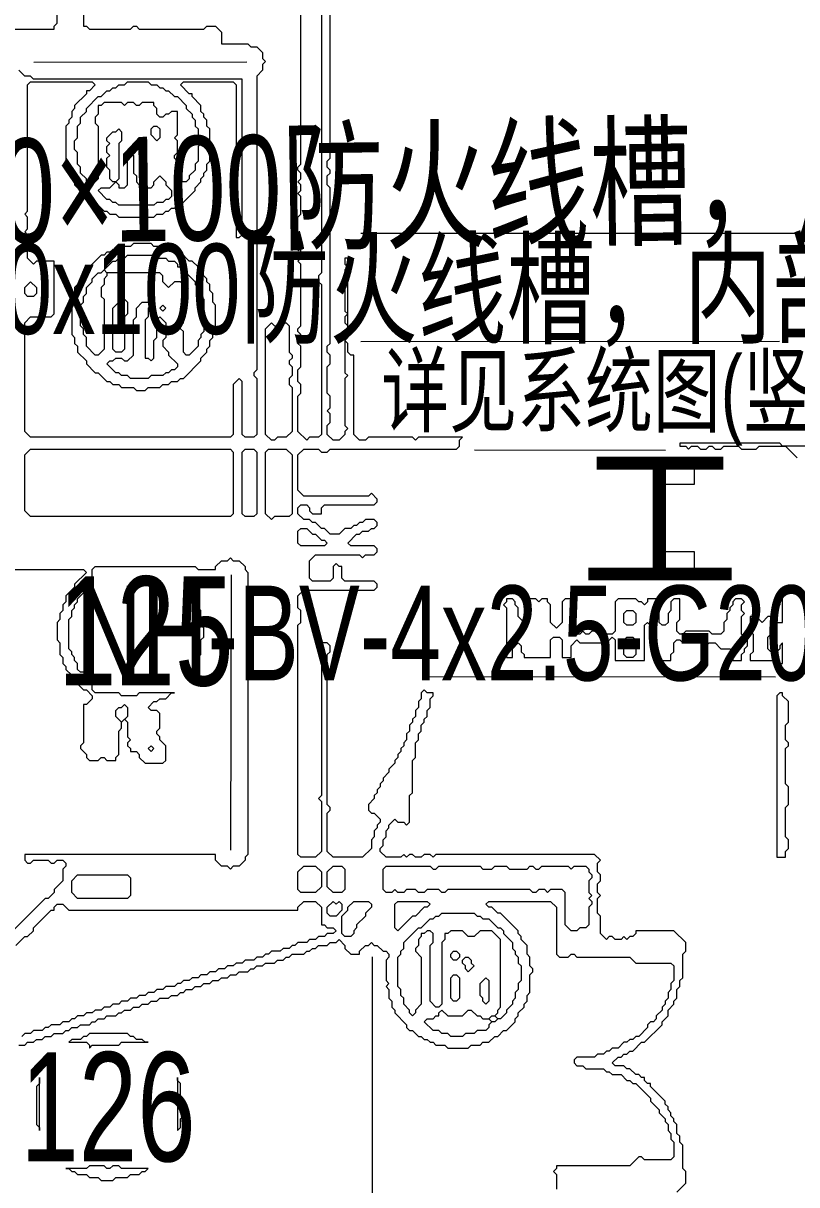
# Model space of a CAD drawing. Extents: x 25 to 4929, y 26 to 3478.
# Drawn here: x 3489.5 to 3752.8, y 1608.5 to 2004 of the extents above; entities that cross this region are included whole.
import ezdxf

# ---------------------------------------------------------------- set-up
doc = ezdxf.new("R2010")
doc.units = 0
for name, color, linetype, lineweight in [('OCR_TEXT', 6, 'Continuous', 0), ('TRACE_CURVE', 6, 'Continuous', 0), ('TRACE_STRAIGHT', 5, 'Continuous', 0), ('TRACE_TEXT_SYMBOL', 6, 'Continuous', 0)]:
    doc.layers.add(name, color=color, linetype=linetype, lineweight=lineweight)
doc.styles.add('wqy-unicode', font='wqy-unicode.lff')

msp = doc.modelspace()

# ---------------------------------------------------------------- linework, layer by layer
at = {"layer": 'TRACE_CURVE', "color": 6}
for points in [[(3600, 1895), (3599, 1896), (3600, 1897), (3600, 1924), (3599, 1924), (3599, 1922), (3600, 1921), (3599, 1920), (3599, 1906), (3600, 1905), (3599, 1904), (3599, 1902), (3600, 1901), (3600, 1898), (3599, 1897), (3599, 1885), (3600, 1884), (3599, 1883), (3599, 1867), (3600, 1866), (3599, 1865), (3599, 1864), (3597, 1862), (3595, 1862), (3593, 1864), (3593, 1867), (3594, 1868), (3594, 1871), (3593, 1872), (3594, 1873), (3594, 1877), (3593, 1878), (3593, 1887), (3594, 1888), (3594, 1891), (3593, 1892), (3593, 1894), (3594, 1895), (3594, 1948), (3593, 1949), (3593, 1952), (3594, 1953), (3594, 1954), (3593, 1955), (3593, 1957), (3594, 1958), (3594, 2011)], [(3455, 2002), (3500, 2002), (3500, 2003), (3501, 2004), (3501, 2009)], [(3510, 2008), (3510, 2003), (3511, 2003), (3512, 2002), (3526, 2002), (3527, 2003), (3528, 2003), (3529, 2002), (3551, 2002), (3552, 2003), (3555, 2003), (3557, 2001), (3557, 1997), (3566, 1997), (3567, 1996), (3569, 1996), (3571, 1994), (3571, 1992), (3572, 1991), (3571, 1990), (3571, 1988), (3569, 1986), (3569, 1886), (3568, 1885), (3568, 1884), (3569, 1883), (3569, 1864), (3568, 1863), (3565, 1863), (3564, 1864), (3564, 1882), (3563, 1883), (3561, 1881), (3561, 1864), (3560, 1863), (3492, 1863), (3490, 1865), (3490, 1902), (3492, 1904), (3499, 1904), (3500, 1905), (3500, 1923), (3494, 1923), (3493, 1922), (3491, 1924), (3491, 1927), (3490, 1928), (3490, 1930), (3491, 1931), (3491, 1932), (3490, 1933), (3491, 1934), (3491, 1938), (3490, 1939), (3491, 1940), (3491, 1963), (3490, 1964), (3491, 1965), (3491, 1983), (3492, 1984), (3513, 1984)], [(3591, 2009), (3591, 1919), (3590, 1918), (3590, 1916), (3591, 1915), (3591, 1864), (3590, 1863), (3587, 1863), (3586, 1862), (3583, 1865), (3583, 1877), (3584, 1878), (3584, 1881), (3583, 1882), (3583, 1886), (3584, 1887), (3584, 1894), (3583, 1895), (3583, 1896), (3584, 1897), (3584, 1898), (3583, 1899), (3583, 1900), (3584, 1901), (3584, 1922), (3583, 1923), (3584, 1924), (3584, 1928), (3583, 1929), (3583, 1938), (3584, 1939), (3584, 1945), (3583, 1946), (3584, 1947), (3584, 1949), (3583, 1950), (3584, 1951), (3584, 1953), (3583, 1954), (3583, 1955), (3584, 1956), (3584, 2009)], [(3561, 1941), (3562, 1940), (3562, 1931), (3563, 1931), (3564, 1932), (3564, 1985), (3493, 1985), (3492, 1986), (3490, 1986), (3488, 1988)], [(3513, 1984), (3514, 1983), (3512, 1981), (3511, 1981), (3511, 1980), (3507, 1976), (3507, 1975), (3506, 1974), (3506, 1972), (3505, 1971), (3505, 1970), (3504, 1969), (3504, 1957), (3505, 1956), (3505, 1954), (3506, 1953), (3506, 1951), (3507, 1950), (3507, 1949), (3511, 1945), (3511, 1944), (3512, 1944), (3514, 1942), (3515, 1942), (3517, 1940), (3518, 1940), (3519, 1939), (3521, 1939), (3522, 1938), (3534, 1938), (3535, 1939), (3537, 1939), (3538, 1940), (3539, 1940), (3540, 1941), (3541, 1941), (3542, 1942), (3543, 1942), (3548, 1947), (3548, 1948), (3550, 1950), (3550, 1951), (3551, 1952), (3551, 1953), (3552, 1954), (3552, 1956), (3553, 1957), (3553, 1968), (3552, 1969), (3552, 1971), (3551, 1972), (3551, 1973), (3550, 1974), (3550, 1976), (3547, 1979), (3547, 1980), (3546, 1980), (3543, 1983), (3544, 1984), (3561, 1984), (3562, 1983), (3562, 1945), (3561, 1944), (3561, 1941)], [(3512, 1949), (3511, 1950), (3511, 1951), (3509, 1953), (3509, 1955), (3508, 1956), (3508, 1960), (3507, 1961), (3507, 1964), (3508, 1965), (3508, 1969), (3509, 1970), (3509, 1972), (3511, 1974), (3511, 1975), (3515, 1979), (3516, 1979), (3518, 1981), (3519, 1981), (3520, 1982), (3521, 1982), (3522, 1983), (3524, 1983)], [(3524, 1983), (3525, 1984), (3532, 1984), (3533, 1983), (3535, 1983), (3536, 1982), (3537, 1982), (3538, 1981), (3539, 1981), (3541, 1979), (3542, 1979), (3545, 1976), (3545, 1975), (3547, 1973), (3547, 1972), (3548, 1971), (3548, 1969), (3549, 1968), (3549, 1965), (3550, 1964), (3550, 1963), (3549, 1962), (3549, 1957), (3548, 1956), (3548, 1954), (3546, 1952), (3546, 1951), (3545, 1950), (3543, 1950), (3542, 1951), (3542, 1957), (3541, 1958), (3541, 1959), (3542, 1960), (3542, 1964), (3541, 1965), (3542, 1966), (3542, 1974), (3540, 1974), (3539, 1973), (3538, 1973), (3537, 1972), (3536, 1972), (3535, 1973), (3535, 1975), (3534, 1976), (3534, 1977), (3530, 1977), (3529, 1976), (3528, 1976), (3527, 1977), (3525, 1977), (3524, 1976), (3523, 1977), (3517, 1977), (3516, 1976), (3515, 1976), (3515, 1973), (3514, 1972), (3514, 1970), (3515, 1969), (3515, 1951), (3513, 1949), (3512, 1949)], [(3601, 1826), (3600, 1827), (3603, 1830), (3604, 1830), (3605, 1831), (3607, 1831), (3608, 1832), (3609, 1832), (3610, 1833), (3610, 1834), (3609, 1835), (3606, 1835), (3605, 1834), (3604, 1834), (3603, 1833), (3602, 1833), (3601, 1832), (3599, 1832), (3597, 1830), (3594, 1830), (3592, 1832), (3591, 1832), (3589, 1834), (3588, 1834), (3587, 1835), (3585, 1835), (3583, 1837), (3583, 1839), (3584, 1840), (3586, 1840), (3587, 1839), (3587, 1838), (3588, 1837), (3591, 1837), (3591, 1839), (3592, 1840), (3609, 1840), (3610, 1841), (3610, 1842), (3608, 1844), (3607, 1843), (3585, 1843), (3583, 1845), (3583, 1857), (3585, 1859), (3590, 1859), (3591, 1858), (3593, 1858), (3594, 1859), (3637, 1859), (3638, 1860), (3638, 1862), (3639, 1863), (3624, 1863), (3623, 1862), (3622, 1863), (3607, 1863), (3606, 1862), (3604, 1862), (3602, 1864), (3602, 1891), (3601, 1891), (3600, 1892), (3600, 1895)], [(3610, 1742), (3609, 1741), (3609, 1740), (3607, 1738), (3607, 1736), (3608, 1735), (3609, 1735), (3611, 1733), (3611, 1732), (3610, 1731), (3610, 1730), (3609, 1729), (3609, 1727), (3608, 1726), (3608, 1723), (3605, 1720), (3595, 1720), (3593, 1722), (3593, 1735), (3594, 1736), (3594, 1737), (3593, 1738), (3593, 1789), (3594, 1790), (3594, 1792), (3593, 1793), (3591, 1793), (3591, 1741), (3590, 1740), (3591, 1739), (3591, 1722), (3589, 1720), (3584, 1720), (3583, 1721), (3583, 1799), (3584, 1800), (3584, 1804), (3583, 1805), (3583, 1809), (3585, 1811), (3609, 1811), (3610, 1812), (3610, 1813), (3609, 1814), (3599, 1814), (3598, 1815), (3598, 1819), (3597, 1819), (3596, 1820), (3595, 1819), (3595, 1815), (3594, 1814), (3588, 1814), (3587, 1815), (3587, 1821), (3589, 1823), (3604, 1823), (3605, 1822), (3606, 1823), (3609, 1823), (3610, 1824), (3610, 1825), (3609, 1826), (3601, 1826)], [(3559, 1821), (3560, 1822), (3561, 1821), (3563, 1821), (3565, 1819), (3565, 1818), (3566, 1817), (3566, 1721), (3565, 1720), (3565, 1719), (3563, 1717), (3561, 1717), (3560, 1716), (3559, 1717), (3557, 1717), (3555, 1719), (3555, 1721), (3490, 1721), (3490, 1719), (3491, 1718), (3492, 1718), (3493, 1719), (3498, 1719), (3499, 1718), (3500, 1718), (3501, 1719), (3503, 1719), (3504, 1718), (3504, 1717), (3503, 1716), (3503, 1712), (3500, 1709), (3500, 1708), (3498, 1706), (3497, 1706), (3485, 1694)], [(3512, 1812), (3513, 1813), (3513, 1818), (3514, 1819), (3548, 1819), (3549, 1818), (3555, 1818), (3555, 1819), (3557, 1821), (3559, 1821)], [(3469, 1818), (3510, 1818), (3511, 1817), (3507, 1813), (3507, 1812), (3504, 1809), (3504, 1807), (3503, 1806), (3503, 1804), (3502, 1803), (3502, 1801), (3501, 1800), (3501, 1794), (3502, 1793), (3502, 1789), (3503, 1788), (3503, 1786), (3504, 1785), (3504, 1784), (3506, 1782), (3506, 1781), (3510, 1777), (3511, 1777), (3513, 1775), (3513, 1774), (3511, 1772), (3510, 1772), (3510, 1759), (3509, 1758), (3509, 1757), (3511, 1755), (3511, 1754), (3512, 1753), (3515, 1753), (3516, 1754), (3517, 1754), (3518, 1753), (3521, 1753), (3521, 1754), (3522, 1755), (3522, 1763), (3523, 1764)], [(3523, 1764), (3523, 1766), (3524, 1767), (3525, 1766), (3525, 1761), (3526, 1760), (3525, 1759), (3525, 1758), (3526, 1757), (3526, 1756), (3528, 1756), (3529, 1755), (3529, 1754), (3531, 1752), (3537, 1752), (3538, 1753), (3538, 1758), (3536, 1760), (3536, 1761), (3535, 1762), (3535, 1763), (3536, 1764), (3536, 1769), (3535, 1770), (3533, 1770), (3532, 1771), (3534, 1773), (3535, 1773), (3536, 1774), (3538, 1774), (3540, 1776), (3541, 1776), (3529, 1776), (3528, 1775), (3523, 1775), (3522, 1776), (3514, 1776), (3513, 1777), (3513, 1809), (3513, 1808), (3512, 1807), (3512, 1803), (3513, 1802), (3513, 1785), (3511, 1783), (3509, 1783), (3508, 1784), (3508, 1786), (3507, 1787), (3507, 1788), (3506, 1789), (3506, 1790), (3505, 1791), (3505, 1801), (3506, 1802), (3506, 1804), (3507, 1805), (3507, 1806), (3508, 1807), (3508, 1808), (3510, 1810), (3510, 1811), (3511, 1812), (3512, 1812)], [(3620, 1720), (3619, 1721), (3618, 1720), (3613, 1720), (3611, 1722), (3611, 1723), (3612, 1724), (3612, 1726), (3613, 1727), (3613, 1729), (3614, 1730), (3614, 1731), (3616, 1733), (3617, 1732), (3619, 1732), (3620, 1731), (3621, 1732), (3621, 1741), (3622, 1742), (3622, 1753), (3623, 1754), (3623, 1759), (3624, 1760), (3624, 1762), (3625, 1763), (3625, 1765), (3626, 1766), (3626, 1767), (3627, 1768), (3627, 1770), (3628, 1771), (3628, 1774), (3629, 1775), (3629, 1776), (3627, 1776), (3626, 1777), (3625, 1776), (3625, 1774), (3624, 1773), (3624, 1771), (3623, 1770), (3623, 1768), (3622, 1767), (3622, 1766), (3621, 1765), (3621, 1763), (3620, 1762), (3620, 1760), (3619, 1759), (3619, 1758), (3618, 1757), (3618, 1756), (3617, 1755), (3617, 1754), (3616, 1753), (3616, 1752), (3614, 1750), (3614, 1749), (3612, 1747), (3612, 1746), (3611, 1745), (3611, 1744), (3610, 1743), (3610, 1742)], [(3700, 1645), (3699, 1646), (3698, 1646), (3696, 1648), (3695, 1648), (3694, 1649), (3691, 1649), (3690, 1650), (3692, 1652), (3693, 1652), (3694, 1653), (3695, 1653), (3696, 1654), (3697, 1654), (3700, 1657), (3701, 1657), (3707, 1663), (3707, 1664), (3709, 1666), (3709, 1668), (3711, 1670), (3711, 1671), (3712, 1672), (3712, 1675), (3713, 1676), (3713, 1678), (3714, 1679), (3714, 1687), (3715, 1688), (3715, 1691), (3711, 1695), (3698, 1695), (3698, 1694), (3697, 1693), (3696, 1693), (3695, 1692), (3694, 1693), (3693, 1692), (3691, 1692), (3690, 1693), (3689, 1693), (3688, 1692), (3686, 1694), (3686, 1700), (3685, 1701), (3685, 1706), (3686, 1707), (3685, 1708), (3685, 1711), (3686, 1712), (3686, 1714), (3685, 1715), (3685, 1718), (3686, 1719), (3684, 1721), (3630, 1721), (3629, 1720), (3628, 1721), (3626, 1721), (3625, 1720), (3623, 1720), (3622, 1721), (3621, 1721), (3620, 1720)], [(3487, 1690), (3490, 1693), (3491, 1693), (3493, 1695), (3493, 1696), (3499, 1702), (3500, 1702), (3500, 1703), (3501, 1704), (3503, 1704), (3505, 1702), (3583, 1702), (3583, 1703), (3585, 1705)], [(3585, 1705), (3589, 1705), (3591, 1703), (3591, 1697), (3592, 1697), (3593, 1696), (3595, 1696), (3596, 1695), (3595, 1694), (3593, 1694), (3592, 1693), (3590, 1693), (3589, 1692), (3587, 1692), (3586, 1691), (3583, 1691), (3582, 1690), (3581, 1690), (3580, 1689), (3578, 1689), (3577, 1688), (3574, 1688), (3573, 1687), (3572, 1687), (3571, 1686), (3569, 1686), (3568, 1685), (3565, 1685), (3564, 1684), (3562, 1684), (3561, 1683), (3559, 1683), (3558, 1682), (3556, 1682), (3555, 1681), (3553, 1681), (3552, 1680), (3550, 1680), (3549, 1679), (3547, 1679), (3546, 1678), (3544, 1678), (3543, 1677), (3542, 1677), (3541, 1676), (3538, 1676), (3537, 1675), (3535, 1675), (3534, 1674), (3532, 1674), (3531, 1673), (3529, 1673), (3528, 1672), (3526, 1672), (3525, 1671), (3523, 1671), (3522, 1670), (3520, 1670), (3519, 1669), (3517, 1669), (3516, 1668), (3514, 1668), (3513, 1667), (3511, 1667)], [(3634, 1655), (3641, 1655), (3642, 1656), (3645, 1656), (3646, 1657), (3648, 1657), (3650, 1659), (3651, 1659), (3653, 1661), (3654, 1661), (3657, 1664), (3657, 1665), (3658, 1666), (3658, 1667), (3660, 1669), (3660, 1670), (3661, 1671), (3661, 1673), (3662, 1674), (3662, 1680), (3663, 1681), (3663, 1682), (3662, 1683), (3662, 1686), (3661, 1687), (3661, 1690), (3659, 1692), (3659, 1693), (3658, 1694), (3658, 1695), (3652, 1701), (3651, 1701), (3649, 1703), (3648, 1703), (3647, 1704), (3648, 1705), (3669, 1705), (3671, 1703), (3671, 1687), (3672, 1686), (3675, 1686), (3676, 1687), (3677, 1687), (3678, 1686), (3696, 1686), (3698, 1684), (3710, 1684), (3711, 1683), (3711, 1678), (3710, 1677), (3710, 1675), (3709, 1674), (3709, 1672), (3708, 1671), (3708, 1670), (3707, 1669), (3707, 1668), (3705, 1666), (3705, 1665), (3704, 1664), (3703, 1664), (3702, 1663), (3702, 1662), (3699, 1659)], [(3631, 1700), (3632, 1701), (3643, 1701), (3644, 1700), (3645, 1700), (3646, 1699), (3648, 1699), (3651, 1696), (3652, 1696), (3653, 1695), (3653, 1694), (3656, 1691), (3656, 1689), (3657, 1688), (3657, 1687), (3658, 1686), (3658, 1684), (3659, 1683), (3659, 1678), (3658, 1677), (3658, 1675), (3657, 1674), (3657, 1672), (3656, 1671), (3656, 1670), (3654, 1668), (3654, 1667), (3652, 1665), (3651, 1665), (3650, 1666), (3651, 1667), (3651, 1668), (3652, 1669), (3652, 1692), (3649, 1695), (3645, 1695), (3643, 1693), (3641, 1693), (3639, 1695), (3635, 1695), (3634, 1694), (3633, 1694), (3633, 1692), (3632, 1691), (3632, 1670), (3631, 1669), (3630, 1669), (3628, 1671), (3628, 1690), (3629, 1691), (3629, 1694), (3628, 1695), (3627, 1695), (3626, 1694), (3625, 1694), (3625, 1693), (3624, 1692), (3624, 1690), (3623, 1689), (3623, 1688), (3625, 1686), (3625, 1670), (3623, 1668), (3623, 1667)], [(3623, 1667), (3622, 1666), (3621, 1667), (3621, 1668), (3619, 1670), (3619, 1672), (3618, 1673), (3618, 1675), (3617, 1676), (3617, 1686), (3618, 1687), (3618, 1688), (3619, 1689), (3619, 1691), (3624, 1696), (3625, 1696), (3628, 1699), (3629, 1699), (3630, 1700), (3631, 1700)], [(3557, 1679), (3559, 1679), (3560, 1680), (3562, 1680), (3563, 1681), (3566, 1681), (3567, 1682), (3568, 1682), (3569, 1683), (3571, 1683), (3572, 1684), (3575, 1684), (3576, 1685), (3578, 1685), (3579, 1686), (3580, 1686), (3581, 1687), (3585, 1687), (3586, 1688), (3587, 1688), (3588, 1689), (3589, 1689), (3590, 1690), (3593, 1690), (3594, 1691), (3596, 1691), (3597, 1692), (3599, 1690), (3599, 1689), (3601, 1687), (3604, 1687), (3604, 1688), (3606, 1690), (3607, 1690), (3608, 1691), (3609, 1690), (3610, 1690), (3612, 1688), (3613, 1688), (3614, 1687), (3614, 1686), (3613, 1685), (3613, 1678), (3614, 1677), (3613, 1676), (3614, 1675), (3614, 1672), (3615, 1671), (3615, 1669), (3616, 1668), (3616, 1667), (3620, 1663), (3620, 1662), (3621, 1661), (3622, 1661), (3624, 1659), (3625, 1659), (3626, 1658), (3627, 1658), (3628, 1657), (3629, 1657), (3630, 1656), (3633, 1656), (3634, 1655)], [(3488, 1656), (3490, 1656), (3491, 1657), (3493, 1657), (3494, 1658), (3496, 1658), (3497, 1659), (3499, 1659), (3500, 1660), (3503, 1660), (3504, 1661), (3505, 1661), (3506, 1662), (3508, 1662), (3509, 1663), (3512, 1663), (3513, 1664), (3514, 1664), (3515, 1665), (3517, 1665), (3518, 1666), (3521, 1666), (3522, 1667), (3523, 1667), (3524, 1668), (3526, 1668), (3527, 1669), (3529, 1669), (3530, 1670), (3532, 1670), (3533, 1671), (3535, 1671), (3536, 1672), (3539, 1672), (3540, 1673), (3542, 1673), (3543, 1674), (3544, 1674), (3545, 1675), (3547, 1675), (3548, 1676), (3550, 1676), (3551, 1677), (3553, 1677), (3554, 1678), (3556, 1678), (3557, 1679)], [(3511, 1667), (3510, 1666), (3508, 1666), (3507, 1665), (3506, 1665), (3505, 1664), (3503, 1664), (3502, 1663), (3499, 1663), (3498, 1662), (3497, 1662), (3496, 1661), (3493, 1661), (3492, 1660), (3490, 1660), (3489, 1659)], [(3699, 1659), (3698, 1659), (3697, 1658), (3696, 1658), (3695, 1657), (3694, 1657), (3692, 1655), (3690, 1655), (3689, 1654), (3688, 1654), (3687, 1653), (3685, 1653), (3684, 1652), (3678, 1652), (3677, 1651), (3677, 1650), (3678, 1649), (3680, 1649), (3681, 1648), (3687, 1648), (3688, 1647), (3689, 1647), (3690, 1646), (3693, 1646), (3695, 1644), (3696, 1644), (3697, 1643), (3698, 1643), (3703, 1638), (3703, 1637), (3706, 1634), (3706, 1633), (3708, 1631), (3708, 1630), (3709, 1629), (3709, 1627), (3710, 1626), (3710, 1624), (3711, 1623), (3711, 1618), (3710, 1617), (3701, 1617), (3700, 1618), (3699, 1618), (3696, 1615), (3671, 1615), (3671, 1614), (3670, 1613), (3671, 1612), (3671, 1607)], [(3712, 1606), (3715, 1609), (3715, 1613), (3714, 1614), (3714, 1622), (3713, 1623), (3713, 1625), (3712, 1626), (3712, 1629), (3711, 1630), (3711, 1631), (3710, 1632), (3710, 1633), (3709, 1634), (3709, 1635), (3708, 1636), (3708, 1637), (3703, 1642), (3703, 1643), (3702, 1643), (3701, 1644), (3701, 1645), (3700, 1645)]]:
    msp.add_lwpolyline(points, dxfattribs=at)
for points in [[(3521, 1967), (3522, 1968), (3523, 1967), (3523, 1964), (3522, 1963), (3522, 1951), (3521, 1950), (3520, 1950), (3519, 1951), (3519, 1954), (3518, 1955), (3518, 1958), (3519, 1959), (3518, 1960), (3518, 1962), (3519, 1963), (3518, 1964), (3518, 1965), (3520, 1967)], [(3533, 1968), (3534, 1969), (3535, 1969), (3536, 1968), (3536, 1965), (3535, 1964), (3533, 1966)], [(3525, 1959), (3526, 1960), (3527, 1959), (3527, 1953), (3528, 1952), (3528, 1950), (3529, 1949), (3529, 1948), (3533, 1948), (3534, 1949), (3534, 1950), (3536, 1952), (3538, 1950), (3538, 1949), (3540, 1947), (3540, 1945), (3539, 1944), (3538, 1944), (3537, 1943), (3535, 1943), (3534, 1942), (3522, 1942), (3521, 1943), (3520, 1943), (3519, 1944), (3518, 1944), (3515, 1947), (3516, 1948), (3519, 1948), (3521, 1950), (3522, 1949), (3522, 1948), (3524, 1948), (3525, 1949)], [(3492, 1916), (3494, 1914), (3494, 1912), (3493, 1911), (3491, 1911), (3490, 1912), (3490, 1914)], [(3574, 1902), (3575, 1901), (3576, 1901), (3577, 1902), (3579, 1902), (3580, 1901), (3580, 1892), (3581, 1891), (3581, 1890), (3580, 1889), (3580, 1888), (3581, 1887), (3581, 1884), (3580, 1883), (3580, 1881), (3581, 1880), (3581, 1865), (3579, 1863), (3576, 1863), (3575, 1862), (3574, 1862), (3572, 1864), (3572, 1900)], [(3492, 1859), (3560, 1859), (3561, 1858), (3561, 1837), (3560, 1836), (3492, 1836), (3490, 1838), (3490, 1857)], [(3564, 1858), (3565, 1859), (3568, 1859), (3569, 1858), (3569, 1837), (3568, 1836), (3565, 1836), (3564, 1837)], [(3572, 1858), (3573, 1859), (3579, 1859), (3581, 1857), (3581, 1837), (3580, 1836), (3575, 1836), (3574, 1835), (3572, 1837)], [(3583, 1831), (3584, 1832), (3586, 1832), (3588, 1830), (3589, 1830), (3591, 1828), (3592, 1828), (3593, 1827), (3592, 1826), (3584, 1826), (3583, 1827)], [(3523, 1771), (3524, 1772), (3525, 1771), (3525, 1768), (3523, 1766), (3521, 1768), (3521, 1770), (3522, 1771)], [(3532, 1757), (3533, 1758), (3534, 1757), (3533, 1756)], [(3585, 1717), (3589, 1717), (3591, 1715), (3591, 1710), (3589, 1708), (3584, 1708), (3583, 1709), (3583, 1715)], [(3595, 1717), (3598, 1717), (3599, 1716), (3599, 1709), (3598, 1708), (3595, 1708), (3593, 1710), (3593, 1715)], [(3612, 1716), (3613, 1717), (3628, 1717), (3629, 1716), (3630, 1716), (3631, 1717), (3645, 1717), (3646, 1716), (3649, 1716), (3650, 1717), (3654, 1717), (3655, 1716), (3661, 1716), (3662, 1717), (3663, 1717), (3664, 1716), (3665, 1716), (3666, 1717), (3675, 1717), (3676, 1716), (3677, 1717), (3681, 1717), (3682, 1716), (3682, 1715), (3683, 1714), (3683, 1713), (3682, 1712), (3682, 1708), (3683, 1707), (3682, 1706), (3683, 1705), (3683, 1704), (3682, 1703), (3682, 1697), (3681, 1696), (3679, 1696), (3678, 1695), (3676, 1695), (3674, 1697), (3674, 1708), (3673, 1709), (3669, 1709), (3668, 1708), (3667, 1709), (3665, 1709), (3664, 1708), (3663, 1708), (3662, 1709), (3634, 1709), (3633, 1708), (3632, 1708), (3631, 1709), (3627, 1709), (3626, 1708), (3624, 1708), (3623, 1709), (3620, 1709), (3619, 1708), (3617, 1708), (3616, 1709), (3615, 1708), (3613, 1708), (3612, 1709)], [(3508, 1714), (3525, 1714), (3526, 1713), (3526, 1707), (3525, 1706), (3508, 1706), (3506, 1708), (3506, 1712)], [(3595, 1705), (3596, 1704), (3597, 1705), (3598, 1704), (3598, 1702), (3596, 1700), (3594, 1700), (3593, 1701), (3593, 1703)], [(3602, 1705), (3607, 1705), (3608, 1704), (3608, 1703), (3606, 1701), (3606, 1700), (3603, 1697), (3603, 1696), (3602, 1695), (3602, 1694), (3601, 1693), (3599, 1693), (3598, 1694), (3598, 1700), (3600, 1702), (3600, 1703)], [(3616, 1704), (3617, 1705), (3627, 1705), (3628, 1704), (3627, 1703), (3626, 1703), (3623, 1700), (3622, 1700), (3617, 1695), (3616, 1696)], [(3635, 1687), (3636, 1688), (3637, 1688), (3638, 1687), (3638, 1686), (3637, 1685), (3636, 1685), (3635, 1686)], [(3639, 1685), (3640, 1686), (3641, 1686), (3642, 1685), (3642, 1684), (3643, 1683), (3641, 1681), (3640, 1682), (3640, 1683), (3639, 1684)], [(3635, 1679), (3636, 1680), (3637, 1680), (3638, 1679), (3638, 1672), (3637, 1671), (3636, 1671), (3635, 1672)], [(3647, 1679), (3648, 1678), (3648, 1671), (3647, 1670), (3646, 1671), (3646, 1672), (3645, 1673), (3645, 1677)], [(3631, 1667), (3632, 1668), (3634, 1666), (3639, 1666), (3641, 1668), (3642, 1668), (3644, 1666), (3645, 1666), (3646, 1665), (3648, 1665), (3649, 1664), (3648, 1663), (3648, 1662), (3647, 1661), (3644, 1661), (3643, 1660), (3640, 1660), (3639, 1659), (3635, 1659), (3634, 1660), (3632, 1660), (3631, 1661), (3629, 1661), (3626, 1664), (3627, 1665), (3629, 1665), (3630, 1666), (3631, 1666)], [(3648, 1665), (3649, 1666), (3650, 1666), (3651, 1665), (3650, 1664), (3649, 1664)]]:
    msp.add_lwpolyline(points, close=True, dxfattribs=at)
at = {"layer": 'TRACE_STRAIGHT', "color": 5}
for p, q in [((3493.12, 1990.73), (3565.63, 1990.8)), ((3604.38, 1932.56), (3951.88, 1932.57)), ((3604.37, 1895.58), (3746.88, 1895.78)), ((3643.12, 1858.7), (3708.13, 1858.66)), ((3560.16, 1722.38), (3560.44, 1816.13)), ((3626.87, 1781.57), (3745.63, 1781.44)), ((3608.27, 1686.13), (3608.3, 1599.88))]:
    msp.add_line(p, q, dxfattribs=at)
at = {"layer": 'TRACE_TEXT_SYMBOL', "color": 6}
for points in [[(3527, 1929), (3526, 1928), (3522, 1928), (3521, 1927), (3520, 1927), (3519, 1926), (3518, 1926), (3517, 1925), (3516, 1925), (3510, 1919), (3510, 1918), (3509, 1917), (3509, 1916), (3507, 1914), (3507, 1912), (3506, 1911), (3506, 1898), (3507, 1897), (3507, 1895), (3508, 1894), (3508, 1892), (3511, 1889), (3511, 1888), (3514, 1885), (3515, 1885), (3518, 1882), (3519, 1882), (3520, 1881), (3522, 1881), (3523, 1880), (3527, 1880), (3528, 1879), (3531, 1879), (3532, 1880), (3536, 1880), (3537, 1881), (3539, 1881), (3540, 1882), (3542, 1882), (3543, 1883), (3544, 1883), (3550, 1889), (3550, 1890), (3552, 1892), (3552, 1893), (3553, 1894), (3553, 1896), (3554, 1897), (3554, 1900), (3555, 1901), (3555, 1908), (3554, 1909), (3554, 1912), (3553, 1913), (3553, 1915), (3552, 1916), (3552, 1917), (3549, 1920), (3549, 1921), (3547, 1923), (3546, 1923), (3543, 1926), (3542, 1926), (3541, 1927)], [(3541, 1927), (3539, 1927), (3538, 1928), (3534, 1928), (3533, 1929), (3527, 1929)], [(3765, 1860), (3748, 1860), (3747, 1861), (3713, 1861), (3713, 1860), (3715, 1860), (3716, 1859), (3717, 1860), (3719, 1860), (3720, 1859), (3722, 1859), (3723, 1860), (3724, 1860), (3725, 1859), (3727, 1859), (3728, 1860), (3733, 1860), (3734, 1859), (3739, 1859), (3740, 1860), (3749, 1860), (3753, 1856)], [(3654, 1808), (3654, 1807), (3653, 1806), (3654, 1805), (3654, 1788), (3656, 1788), (3656, 1791), (3658, 1793), (3659, 1792), (3659, 1790), (3660, 1789), (3660, 1788), (3669, 1788), (3669, 1794), (3670, 1795), (3672, 1795), (3673, 1794), (3673, 1788), (3676, 1788), (3676, 1792), (3678, 1794), (3679, 1793), (3688, 1793), (3690, 1795), (3691, 1794), (3691, 1787), (3701, 1787), (3701, 1799), (3702, 1800), (3704, 1798), (3704, 1795), (3705, 1794), (3705, 1789), (3706, 1788), (3706, 1787), (3710, 1787), (3710, 1789), (3711, 1790), (3711, 1793), (3712, 1794), (3713, 1794), (3714, 1793), (3721, 1793), (3722, 1792), (3723, 1793), (3725, 1793), (3727, 1791), (3730, 1791), (3731, 1790), (3731, 1787), (3734, 1787), (3734, 1789), (3735, 1790), (3735, 1791), (3736, 1792), (3736, 1794), (3734, 1796), (3734, 1802), (3735, 1803), (3734, 1804), (3734, 1806), (3735, 1807), (3734, 1808), (3732, 1808)], [(3661, 1801), (3660, 1800), (3658, 1802), (3658, 1805), (3657, 1806), (3657, 1807), (3656, 1808), (3654, 1808)], [(3732, 1808), (3731, 1807), (3731, 1806), (3730, 1805), (3730, 1804), (3729, 1803), (3729, 1801), (3728, 1800), (3728, 1797), (3727, 1796), (3724, 1796), (3723, 1797), (3715, 1797), (3714, 1796), (3713, 1796), (3712, 1797), (3712, 1800), (3713, 1801), (3713, 1808), (3711, 1808), (3710, 1807), (3710, 1804), (3709, 1803), (3709, 1800), (3708, 1799), (3707, 1799), (3706, 1800), (3706, 1805), (3705, 1806), (3705, 1808), (3702, 1808), (3702, 1807), (3701, 1806), (3700, 1807), (3699, 1807), (3698, 1808), (3692, 1808), (3691, 1807), (3691, 1797), (3690, 1796), (3687, 1796), (3686, 1797), (3683, 1797), (3682, 1796), (3681, 1796), (3680, 1797), (3679, 1796), (3677, 1796), (3676, 1797), (3676, 1808), (3674, 1808), (3673, 1807), (3673, 1800), (3671, 1798), (3669, 1800), (3669, 1806), (3668, 1807), (3668, 1808), (3666, 1808), (3665, 1807), (3664, 1808), (3662, 1808), (3661, 1807), (3661, 1801)]]:
    msp.add_lwpolyline(points, dxfattribs=at)
for points in [[(3524, 1924), (3525, 1925), (3534, 1925), (3535, 1924), (3538, 1924), (3539, 1923), (3541, 1923), (3542, 1922), (3542, 1921), (3543, 1921), (3548, 1916), (3548, 1915), (3549, 1914), (3549, 1913), (3550, 1912), (3550, 1911), (3551, 1910), (3551, 1899), (3550, 1898), (3550, 1897), (3549, 1896), (3549, 1894), (3546, 1891), (3545, 1891), (3544, 1892), (3544, 1899), (3543, 1900), (3543, 1901), (3544, 1902), (3544, 1905), (3543, 1906), (3543, 1907), (3544, 1908), (3544, 1915), (3543, 1916), (3541, 1916), (3539, 1914), (3537, 1916), (3537, 1918), (3536, 1919), (3518, 1919), (3517, 1920), (3520, 1923), (3521, 1923), (3522, 1924)], [(3516, 1919), (3517, 1920), (3518, 1919), (3518, 1918), (3517, 1917), (3517, 1915), (3516, 1914), (3516, 1911), (3517, 1910), (3517, 1893), (3515, 1891), (3514, 1891), (3511, 1894), (3511, 1897), (3510, 1898), (3510, 1900), (3509, 1901), (3509, 1908), (3510, 1909), (3510, 1911), (3511, 1912), (3511, 1914), (3513, 1916), (3513, 1917), (3515, 1919)], [(3530, 1909), (3532, 1909), (3533, 1908), (3532, 1907), (3532, 1904), (3531, 1903), (3531, 1890), (3532, 1890), (3533, 1889), (3534, 1890), (3534, 1896), (3535, 1897), (3535, 1903), (3536, 1904), (3538, 1902), (3538, 1897), (3537, 1896), (3537, 1894), (3539, 1892), (3539, 1891), (3542, 1888), (3542, 1887), (3541, 1886), (3540, 1886), (3539, 1885), (3538, 1885), (3537, 1884), (3533, 1884), (3532, 1883), (3526, 1883), (3525, 1884), (3523, 1884), (3522, 1885), (3521, 1885), (3518, 1888), (3519, 1889), (3520, 1889), (3521, 1890), (3523, 1890), (3524, 1889), (3525, 1889), (3527, 1891), (3527, 1903), (3528, 1904), (3528, 1907)], [(3523, 1909), (3524, 1910), (3525, 1909), (3525, 1905), (3524, 1904), (3524, 1893), (3523, 1892), (3521, 1892), (3520, 1893), (3520, 1907), (3522, 1909)], [(3536, 1907), (3537, 1908), (3538, 1907), (3537, 1906)], [(3707, 1853), (3707, 1818), (3718, 1818), (3718, 1824), (3708, 1824), (3707, 1825), (3707, 1846), (3708, 1847), (3718, 1847), (3718, 1853)], [(3748, 1808), (3747, 1807), (3747, 1806), (3746, 1805), (3746, 1804), (3744, 1802), (3743, 1802), (3741, 1800), (3739, 1802), (3737, 1802), (3737, 1797), (3738, 1796), (3738, 1790), (3737, 1789), (3737, 1787), (3746, 1787), (3747, 1786), (3748, 1786), (3748, 1793), (3747, 1792), (3747, 1791), (3745, 1789), (3743, 1791), (3743, 1795), (3745, 1797), (3745, 1799), (3746, 1800), (3748, 1800)], [(3549, 1806), (3549, 1786), (3549, 1788), (3550, 1789), (3550, 1794), (3551, 1795), (3551, 1798), (3550, 1799), (3550, 1804), (3549, 1805)], [(3694, 1803), (3695, 1804), (3697, 1804), (3698, 1803), (3698, 1800), (3697, 1799), (3695, 1799), (3694, 1800)], [(3694, 1794), (3695, 1795), (3697, 1795), (3698, 1794), (3698, 1789), (3697, 1788), (3695, 1788), (3694, 1789)], [(3747, 1776), (3746, 1775), (3746, 1720), (3749, 1720), (3749, 1722), (3750, 1723), (3750, 1726), (3749, 1727), (3749, 1737), (3750, 1738), (3750, 1744), (3749, 1745), (3749, 1757), (3750, 1758), (3750, 1759), (3749, 1760), (3749, 1765), (3750, 1766), (3750, 1773), (3748, 1775), (3748, 1776)], [(3512, 1660), (3511, 1659), (3510, 1659), (3509, 1658), (3506, 1658), (3505, 1657), (3511, 1657), (3512, 1656), (3512, 1655), (3513, 1656), (3522, 1656), (3523, 1657), (3532, 1657), (3531, 1657), (3530, 1658), (3528, 1658), (3527, 1659), (3526, 1659), (3525, 1660)], [(3495, 1645), (3495, 1643), (3494, 1642), (3494, 1629), (3495, 1628), (3495, 1627)], [(3542, 1645), (3542, 1627), (3543, 1628), (3543, 1631), (3544, 1632), (3543, 1633), (3543, 1643), (3542, 1644)], [(3512, 1615), (3511, 1614), (3504, 1614), (3505, 1614), (3506, 1613), (3507, 1613), (3508, 1612), (3511, 1612), (3512, 1611), (3515, 1611), (3516, 1610), (3520, 1610), (3521, 1611), (3525, 1611), (3526, 1612), (3529, 1612), (3530, 1613), (3531, 1613), (3532, 1614), (3523, 1614), (3522, 1615), (3520, 1615), (3519, 1614), (3518, 1614), (3517, 1615)]]:
    msp.add_lwpolyline(points, close=True, dxfattribs=at)

# ---------------------------------------------------------------- texts
at = {"layer": 'OCR_TEXT', "color": 6, "style": 'wqy-unicode', "width": 0.72}
msp.add_text('100×100防火线槽，凤机水泵等应急控制', height=35.5565, rotation=0.8249, dxfattribs=at).set_placement((3443.45, 1928.51))
at = {"layer": 'OCR_TEXT', "color": 6, "style": 'wqy-unicode'}
for s, height, width, p in [('400x100防火线槽，内部换1:2用金属隔板分隔', 30.7167, 0.72, (3450, 1898.19)), ('详见系统图(竖井内沿墙明敷)', 23.5294, 0.72, (3611.38, 1867.2)), ('工', 42.31, 0.940678, (3679, 1814.48)), ('125', 37.134, 0.72, (3501.39, 1778.5)), ('NH-BV-4x2.5-G20.WC消火栓启泵线', 32.2835, 0.72, (3507.37, 1780.23)), ('126', 37.134, 0.72, (3488.54, 1616.5))]:
    msp.add_text(s, height=height, dxfattribs=dict(at, width=width)).set_placement(p)

doc.saveas('drawing.dxf')
